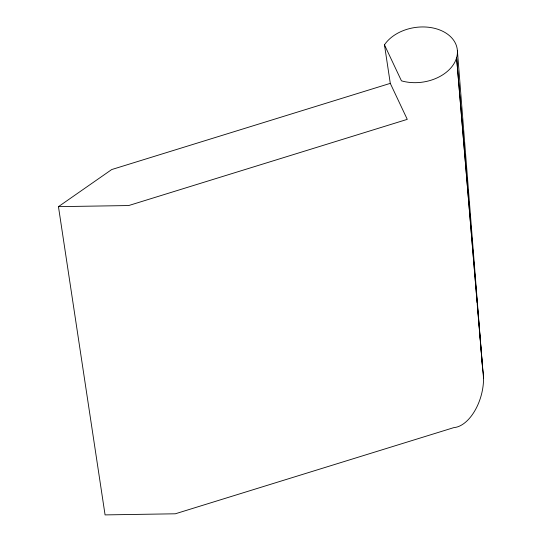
<?xml version="1.0" encoding="UTF-8"?>
<svg xmlns="http://www.w3.org/2000/svg" width="542" height="542" viewBox="0 0 542 542"><rect width="100%" height="100%" fill="white"/><g stroke="black" fill="none" stroke-linecap="round" stroke-linejoin="round"><path stroke-width="0.81" d="M457.373 50.447L482.692 369.434A38.78 22.066 -74.3 0 1 453.884 427.604L175.31 513.796L105.073 514.9L58.455 206.651L111.713 169.551L390.287 83.366L384.461 44.83A38.78 27.567 -8.6 0 1 436.296 28.794A38.78 27.567 -8.6 0 1 453.268 64.796A38.78 27.567 -8.6 0 1 401.439 80.833L384.461 44.83M58.455 206.651L128.691 205.547L407.266 119.362L390.287 83.366M483.545 378.363L456.608 57.723L477.123 302.876M477.258 304.563L482.692 369.434"/></g></svg>
